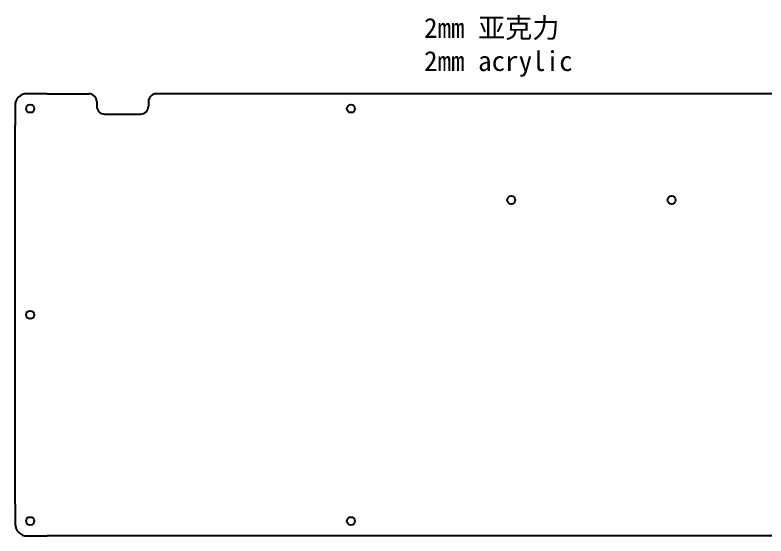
# Model space of a CAD drawing. Header units: millimetres. Extents: x 460 to 1812, y -353 to 416.
# Drawn here: x 903.5 to 1092.5, y -352.6 to -221.6 of the extents above; entities that cross this region are included whole.
import ezdxf

# ---------------------------------------------------------------- set-up
doc = ezdxf.new("R2010")
doc.units = ezdxf.units.MM
doc.header["$MEASUREMENT"] = 0
doc.styles.get("Standard").update_dxf_attribs({"font": 'txt.shx', "height": 13})

# ---------------------------------------------------------------- blocks, each defined once
blk = doc.blocks.new('A$Cea5d5d18')
at = {"linetype": 'Continuous'}
blk.add_circle((0, 0), 1.02, dxfattribs=at)

msp = doc.modelspace()

# ---------------------------------------------------------------- linework, layer by layer
at = {"linetype": 'Continuous'}
for p, q in [((911.59, -241.35), (906.53, -241.35)), ((1225.92, -241.35), (939.09, -241.35)), ((924.09, -243.35), (924.09, -244.48)), ((937.09, -243.35), (937.09, -244.48)), ((903.53, -244.39), (903.59, -249.35)), ((926.09, -246.48), (935.09, -246.48)), ((903.59, -344.6), (903.59, -349.6)), ((906.59, -352.6), (911.59, -352.6))]:
    msp.add_line(p, q, dxfattribs=at)
at = {"color": 0}
for p, q in [((911.59, -241.35), (922.09, -241.35)), ((903.59, -344.6), (903.59, -249.35)), ((1225.92, -352.6), (911.59, -352.6))]:
    msp.add_line(p, q, dxfattribs=at)
at = {"linetype": 'Continuous'}
for centre in [(907.34, -245.1), (1028.4, -268.1), (1068.75, -268.1), (907.34, -348.85)]:
    msp.add_circle(centre, 1.02, dxfattribs=at)
for centre, radius, start, end in [((906.53, -244.35), 3, 90, 180.681), ((922.09, -243.35), 2, 0, 90), ((939.09, -243.35), 2, 90, 180), ((926.09, -244.48), 2, 180, 270), ((935.09, -244.48), 2, 270, 0), ((906.59, -349.6), 3, 180, 270)]:
    msp.add_arc(centre, radius, start, end, dxfattribs=at)

# ---------------------------------------------------------------- block references
for p in [(988.05, -245.1), (907.34, -296.98), (988.05, -348.85)]:
    msp.add_blockref('A$Cea5d5d18', p, dxfattribs=at)

# ---------------------------------------------------------------- texts
at = {"linetype": 'Continuous', "insert": (1006.45, -222.3), "char_height": 5, "attachment_point": 1}
msp.add_mtext_dynamic_manual_height_columns('{\\Ftxt|c134;2mm\\fSimSun|b0|i0|c134|p2; 亚克力\\P\\Ftxt|c134;2mm acrylic}', width=102.7226, gutter_width=25, heights=[0], dxfattribs=at)

doc.saveas('drawing.dxf')
